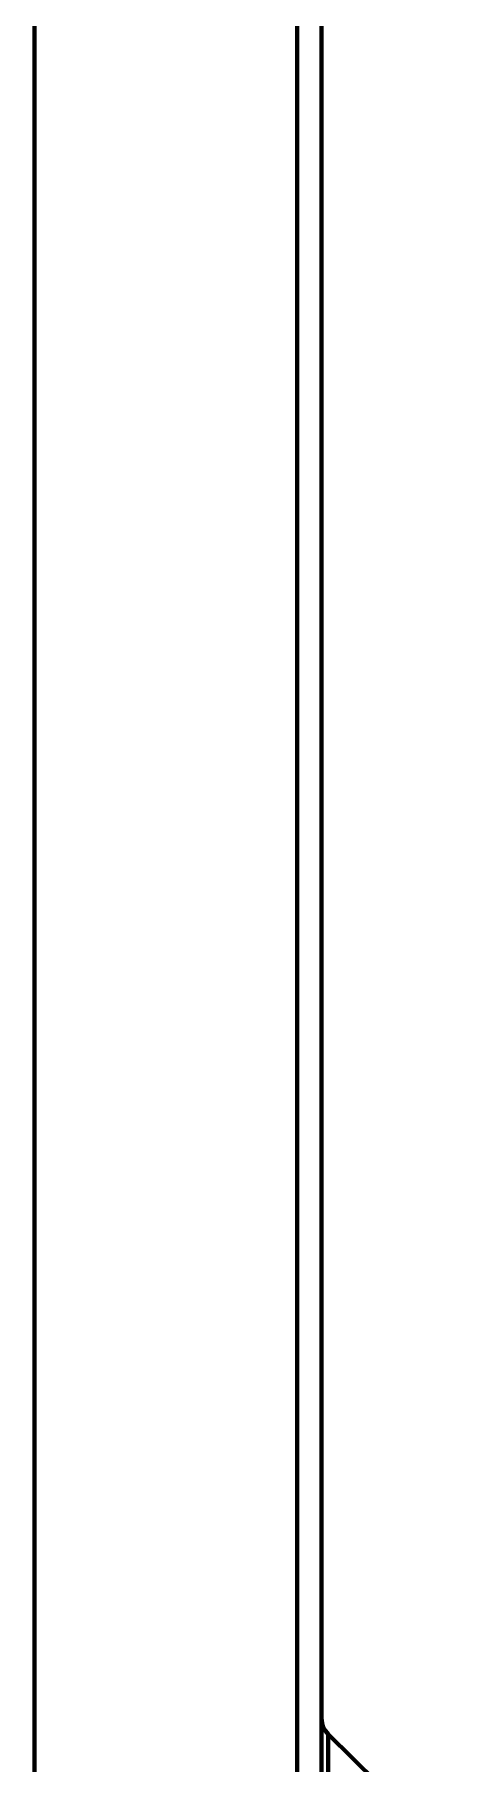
# Model space of a CAD drawing. Header units: millimetres. Extents: x 61566 to 667441, y 0 to 118800.
# Drawn here: x 270635.3 to 270651.1, y 55458.8 to 55522.1 of the extents above; entities that cross this region are included whole.
import ezdxf

# ---------------------------------------------------------------- set-up
doc = ezdxf.new("R2010")
doc.units = ezdxf.units.MM
doc.header["$LTSCALE"] = 200
doc.layers.add('LG-환기', color=2, linetype='Continuous')
doc.layers.add('환기유니트', color=6, linetype='Continuous')

# ---------------------------------------------------------------- blocks, each defined once
blk = doc.blocks.new('상업용 프리미엄 환기 250~500CMH')
at = {"layer": 'LG-환기', "color": 0, "linetype": 'Continuous', "lineweight": 70}
for p, q in [((811.52, 1083.338), (806.585, 1088.36)), ((762.5, 1083.099), (944.8, 1083.099)), ((791.68, 1083.338), (811.52, 1083.338)), ((817.141, 1083.099), (817.141, 1083.149)), ((822.47, 1083.099), (822.47, 1083.149)), ((826.629, 1083.149), (826.629, 1083.099)), ((828.028, 1083.099), (828.028, 1083.149)), ((832.652, 1083.099), (832.652, 1083.149)), ((837.738, 1083.149), (837.738, 1083.099)), ((944.7, 1082.199), (762.6, 1082.199)), ((765.6, 1072.599), (941.7, 1072.599))]:
    blk.add_line(p, q, dxfattribs=at)
blk.add_arc((812.09, 1083.899), 0.8, 224.5, 270, dxfattribs=at)

msp = doc.modelspace()

# ---------------------------------------------------------------- block references
at = {"layer": '환기유니트', "xscale": -1, "rotation": 270}
msp.add_blockref('상업용 프리미엄 환기 250~500CMH', (269562.741, 54648.389), dxfattribs=at)

doc.saveas('drawing.dxf')
